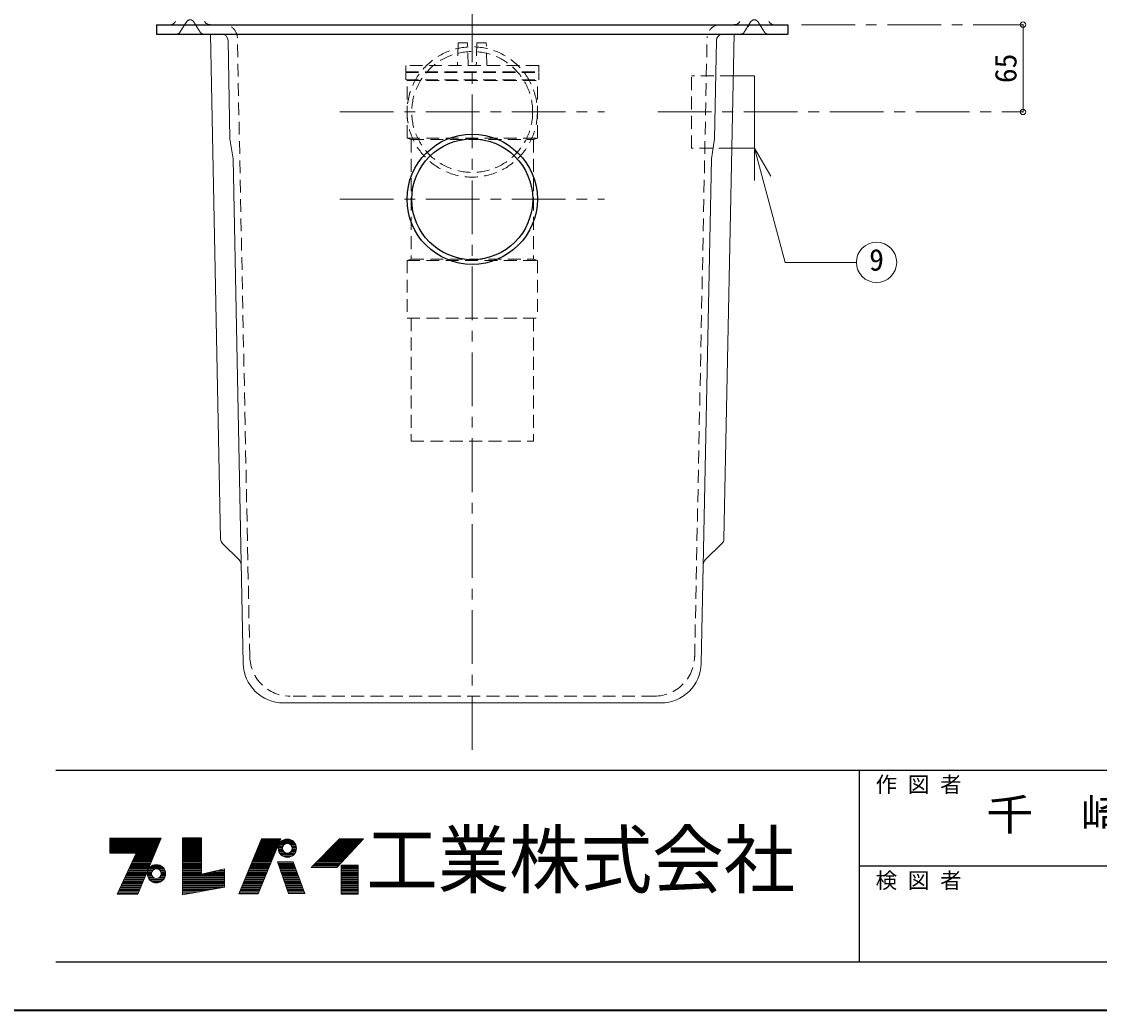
# Model space of a CAD drawing. Units: millimetres at full size, sheet at 1:8; details may follow other scales. Extents: x -1659 to 1581, y -1120 to 1128.
# Drawn here: x -64 to 738, y -1120 to -384 of the extents above; entities that cross this region are included whole.
import ezdxf
from ezdxf.enums import TextEntityAlignment as Align

# ---------------------------------------------------------------- set-up
doc = ezdxf.new("R2010")
doc.units = ezdxf.units.MM
doc.header["$LTSCALE"] = 8
doc.header["$PDMODE"] = 32
doc.header["$PDSIZE"] = 4
doc.linetypes.add('CHAIN1', pattern=[8, 5, -1, 1, -1])
doc.linetypes.add('DASHED1', pattern=[1.8, 1.2, -0.6])
doc.layers.add('0-0_ﾚｲﾔ1', color=4, linetype='Continuous', lineweight=9)
doc.styles.add('ＭＳ ゴシック', font='')
doc.styles.get('ＭＳ ゴシック').set_extended_font_data('MS Gothic')

msp = doc.modelspace()

# ---------------------------------------------------------------- linework, layer by layer
at = {"layer": '0-0_ﾚｲﾔ1', "linetype": 'CHAIN1'}
for p, q in [((271.203, -926.479), (271.203, -171.479)), ((516.203, -386.479), (681.203, -386.479)), ((172.703, -451.479), (369.703, -451.479)), ((409.361, -451.479), (681.203, -451.479)), ((172.703, -516.479), (369.703, -516.479))]:
    msp.add_line(p, q, dxfattribs=at)
at = {"layer": '0-0_ﾚｲﾔ1', "linetype": 'DASHED1'}
for p, q in [((58.668, -384.222), (53.692, -392.083)), ((63.738, -384.222), (68.714, -392.083)), ((478.668, -384.222), (473.692, -392.083)), ((483.738, -384.222), (488.714, -392.083)), ((105.615, -857.078), (96.399, -396.279)), ((274.703, -399.979), (274.203, -416.979)), ((281.703, -399.979), (274.703, -399.979)), ((282.203, -416.979), (281.703, -399.979)), ((436.791, -857.078), (446.007, -396.279)), ((221.703, -416.979), (221.703, -421.479)), ((320.703, -416.979), (221.703, -416.979)), ((320.703, -416.979), (320.703, -421.479)), ((221.703, -421.479), (320.703, -421.479)), ((221.703, -421.979), (320.703, -421.979)), ((221.703, -427.479), (221.703, -421.979)), ((434.361, -478.479), (434.361, -424.479)), ((465.447, -424.479), (434.361, -424.479)), ((319.703, -470.979), (319.703, -427.979)), ((222.703, -470.979), (319.703, -470.979)), ((225.703, -471.979), (222.703, -470.979)), ((316.703, -471.979), (316.703, -560.979)), ((464.367, -478.479), (434.361, -478.479)), ((225.703, -560.979), (222.703, -561.979)), ((316.703, -560.979), (319.703, -561.979)), ((222.703, -561.979), (319.703, -561.979)), ((222.703, -561.979), (222.703, -604.979)), ((319.703, -561.979), (319.703, -604.979)), ((222.703, -604.979), (319.703, -604.979)), ((225.703, -604.979), (225.703, -696.479)), ((316.703, -604.979), (316.703, -696.479)), ((225.703, -696.479), (316.703, -696.479)), ((406.743, -886.479), (135.662, -886.479))]:
    msp.add_line(p, q, dxfattribs=at)
at = {"layer": '0-0_ﾚｲﾔ1', "color": 5, "lineweight": 25}
for p, q in [((36.203, -386.479), (506.203, -386.479)), ((36.203, -386.479), (36.203, -393.479)), ((65.428, -386.892), (66.064, -387.897)), ((476.978, -386.892), (476.342, -387.897)), ((506.203, -386.479), (506.203, -393.479)), ((36.203, -393.479), (506.203, -393.479))]:
    msp.add_line(p, q, dxfattribs=at)
at = {"layer": '0-0_ﾚｲﾔ1'}
for p, q in [((681.203, -451.479), (681.203, -386.479)), ((83.858, -769.453), (76.339, -393.479)), ((458.547, -769.453), (466.068, -393.412)), ((481.361, -424.479), (465.447, -424.479)), ((481.361, -478.479), (481.361, -424.479)), ((481.361, -478.479), (464.367, -478.479)), ((97.712, -785.046), (85.354, -772.911)), ((444.694, -785.046), (457.052, -772.911))]:
    msp.add_line(p, q, dxfattribs=at)
at = {"layer": '0-0_ﾚｲﾔ1', "color": 7, "lineweight": 18}
for p, q in [((89.44, -398.379), (90.902, -471.479)), ((90.902, -471.479), (93.202, -486.479)), ((481.357, -478.474), (493.357, -499.259)), ((481.357, -478.474), (481.357, -502.474)), ((100.714, -862.078), (93.202, -486.479)), ((441.692, -862.078), (449.204, -486.479)), ((411.653, -891.479), (130.753, -891.479)), ((1.546, -992.638), (39.473, -992.638)), ((1.546, -992.974), (39.334, -992.974)), ((1.546, -993.478), (39.126, -993.478)), ((1.546, -993.982), (38.917, -993.982)), ((1.546, -994.486), (38.709, -994.486)), ((22.378, -1033.966), (39.682, -992.134)), ((55.642, -991.966), (55.642, -1034.47)), ((69.586, -991.966), (55.642, -991.966)), ((55.642, -992.638), (69.586, -992.638)), ((55.642, -992.974), (69.586, -992.974)), ((55.642, -993.478), (69.586, -993.478)), ((55.642, -993.982), (69.586, -993.982)), ((55.642, -994.486), (69.586, -994.486)), ((114.274, -992.806), (97.474, -1033.63)), ((111.754, -1033.63), (128.722, -992.806)), ((113.582, -994.486), (128.024, -994.486)), ((113.79, -993.982), (128.218, -993.982)), ((113.997, -993.478), (128.442, -993.478)), ((114.274, -992.806), (128.722, -992.806)), ((129.656, -994.15), (137.531, -994.15)), ((130.837, -993.478), (136.351, -993.478)), ((170.554, -1013.974), (190.21, -992.806)), ((170.722, -994.486), (188.65, -994.486)), ((171.226, -993.982), (189.118, -993.982)), ((171.73, -993.478), (189.586, -993.478)), ((1.546, -995.158), (38.431, -995.158)), ((38.222, -995.662), (1.546, -995.662)), ((1.546, -996.166), (38.014, -996.166)), ((1.546, -996.67), (37.805, -996.67)), ((1.546, -997.174), (37.597, -997.174)), ((1.546, -997.678), (37.388, -997.678)), ((1.546, -998.014), (37.249, -998.014)), ((1.546, -998.686), (36.972, -998.686)), ((1.546, -999.19), (36.763, -999.19)), ((1.546, -999.694), (36.555, -999.694)), ((1.546, -1000.198), (36.346, -1000.198)), ((1.546, -1000.702), (36.138, -1000.702)), ((1.546, -1001.206), (35.929, -1001.206)), ((1.546, -1001.71), (35.721, -1001.71)), ((1.546, -1002.214), (35.512, -1002.214)), ((1.546, -1002.718), (35.304, -1002.718)), ((55.642, -995.158), (69.586, -995.158)), ((55.642, -995.662), (69.586, -995.662)), ((55.642, -996.166), (69.586, -996.166)), ((55.642, -996.67), (69.586, -996.67)), ((55.642, -997.174), (69.586, -997.174)), ((55.642, -997.678), (69.586, -997.678)), ((55.642, -998.014), (69.586, -998.014)), ((55.642, -998.686), (69.586, -998.686)), ((55.642, -999.19), (69.586, -999.19)), ((55.642, -999.694), (69.586, -999.694)), ((55.642, -1000.198), (69.586, -1000.198)), ((55.642, -1000.702), (69.586, -1000.702)), ((55.642, -1001.206), (69.586, -1001.206)), ((55.642, -1001.71), (69.586, -1001.71)), ((55.642, -1002.214), (69.586, -1002.214)), ((55.642, -1002.718), (69.586, -1002.718)), ((110.195, -1002.718), (124.602, -1002.718)), ((110.402, -1002.214), (124.811, -1002.214)), ((110.61, -1001.71), (125.021, -1001.71)), ((110.817, -1001.206), (125.23, -1001.206)), ((111.024, -1000.702), (125.44, -1000.702)), ((111.25, -1000.198), (125.649, -1000.198)), ((111.439, -999.694), (125.859, -999.694)), ((111.647, -999.19), (126.068, -999.19)), ((111.854, -998.686), (126.278, -998.686)), ((112.131, -998.014), (126.557, -998.014)), ((112.269, -997.678), (126.697, -997.678)), ((112.476, -997.174), (126.906, -997.174)), ((112.684, -996.67), (127.116, -996.67)), ((112.891, -996.166), (127.325, -996.166)), ((113.098, -995.662), (127.535, -995.662)), ((113.306, -995.158), (127.744, -995.158)), ((126.794, -999.694), (129.994, -999.694)), ((126.827, -999.022), (130.057, -999.022)), ((126.846, -1000.534), (130.093, -1000.534)), ((126.964, -998.182), (130.327, -998.182)), ((127.005, -1001.374), (130.41, -1001.374)), ((127.278, -997.174), (131.023, -997.174)), ((127.278, -1002.214), (131.023, -1002.214)), ((127.59, -996.502), (131.929, -996.502)), ((128.118, -995.662), (139.069, -995.662)), ((128.683, -994.99), (138.504, -994.99)), ((139.598, -996.502), (135.258, -996.502)), ((139.91, -997.174), (136.165, -997.174)), ((139.91, -1002.214), (136.165, -1002.214)), ((140.183, -1001.374), (136.778, -1001.374)), ((140.224, -998.182), (136.861, -998.182)), ((140.342, -1000.534), (137.094, -1000.534)), ((140.36, -999.022), (137.131, -999.022)), ((137.194, -999.694), (140.394, -999.694)), ((162.49, -1002.718), (181.006, -1002.718)), ((162.994, -1002.214), (181.474, -1002.214)), ((163.498, -1001.71), (181.942, -1001.71)), ((164.002, -1001.206), (182.41, -1001.206)), ((164.506, -1000.702), (182.878, -1000.702)), ((165.01, -1000.198), (183.346, -1000.198)), ((165.514, -999.694), (183.814, -999.694)), ((166.018, -999.19), (184.33, -999.19)), ((166.522, -998.686), (184.75, -998.686)), ((167.194, -998.014), (185.374, -998.014)), ((167.53, -997.678), (185.686, -997.678)), ((168.034, -997.174), (186.154, -997.174)), ((168.538, -996.67), (186.622, -996.67)), ((169.042, -996.166), (187.09, -996.166)), ((169.546, -995.662), (187.558, -995.662)), ((170.05, -995.158), (188.026, -995.158)), ((21.034, -1003.39), (1.546, -1003.39)), ((6.922, -1033.966), (21.034, -1003.39)), ((31.968, -1010.782), (17.622, -1010.782)), ((18.01, -1009.942), (32.315, -1009.942)), ((32.593, -1009.27), (18.32, -1009.27)), ((32.871, -1008.598), (18.682, -1008.598)), ((19.018, -1007.758), (33.219, -1007.758)), ((33.497, -1007.086), (19.328, -1007.086)), ((33.844, -1006.246), (19.716, -1006.246)), ((34.053, -1005.742), (19.948, -1005.742)), ((34.331, -1005.07), (20.258, -1005.07)), ((34.539, -1004.566), (20.491, -1004.566)), ((34.817, -1003.894), (20.801, -1003.894)), ((35.026, -1003.39), (21.034, -1003.39)), ((55.642, -1003.39), (69.586, -1003.39)), ((55.642, -1003.894), (69.586, -1003.894)), ((55.642, -1004.566), (69.586, -1004.566)), ((55.642, -1005.07), (69.586, -1005.07)), ((55.642, -1005.742), (69.586, -1005.742)), ((55.642, -1006.246), (69.586, -1006.246)), ((55.642, -1007.086), (69.586, -1007.086)), ((55.642, -1007.758), (69.586, -1007.758)), ((55.642, -1008.598), (69.586, -1008.598)), ((55.642, -1009.27), (69.586, -1009.27)), ((55.642, -1009.942), (69.586, -1009.942)), ((55.642, -1010.782), (69.586, -1010.782)), ((106.882, -1010.782), (121.25, -1010.782)), ((107.218, -1009.942), (121.599, -1009.942)), ((107.498, -1009.27), (121.879, -1009.27)), ((107.775, -1008.598), (122.158, -1008.598)), ((108.121, -1007.758), (122.507, -1007.758)), ((108.397, -1007.086), (122.786, -1007.086)), ((108.743, -1006.246), (123.136, -1006.246)), ((108.95, -1005.742), (123.345, -1005.742)), ((109.227, -1005.07), (123.624, -1005.07)), ((109.434, -1004.566), (123.834, -1004.566)), ((109.711, -1003.894), (124.113, -1003.894)), ((109.918, -1003.39), (124.323, -1003.39)), ((126.26, -1009.942), (138.024, -1009.942)), ((126.552, -1010.782), (138.334, -1010.782)), ((127.682, -1003.054), (132.301, -1003.054)), ((128.246, -1003.894), (138.942, -1003.894)), ((128.85, -1004.566), (138.338, -1004.566)), ((130.178, -1005.574), (137.009, -1005.574)), ((131.774, -1006.246), (135.414, -1006.246)), ((139.506, -1003.054), (134.886, -1003.054)), ((146.698, -1033.462), (137.962, -1009.774)), ((154.426, -1010.782), (173.518, -1010.782)), ((155.266, -1009.942), (174.298, -1009.942)), ((155.938, -1009.27), (174.922, -1009.27)), ((156.61, -1008.598), (175.546, -1008.598)), ((157.45, -1007.758), (176.326, -1007.758)), ((158.122, -1007.086), (176.95, -1007.086)), ((158.962, -1006.246), (177.73, -1006.246)), ((159.466, -1005.742), (178.198, -1005.742)), ((160.138, -1005.07), (178.822, -1005.07)), ((160.642, -1004.566), (179.29, -1004.566)), ((161.314, -1003.894), (179.914, -1003.894)), ((161.818, -1003.39), (180.382, -1003.39)), ((28.702, -1018.678), (13.978, -1018.678)), ((14.288, -1018.006), (28.98, -1018.006)), ((29.327, -1017.166), (14.676, -1017.166)), ((29.744, -1016.158), (15.141, -1016.158)), ((30.092, -1015.318), (15.529, -1015.318)), ((30.37, -1014.646), (15.839, -1014.646)), ((30.717, -1013.806), (16.226, -1013.806)), ((16.537, -1013.134), (30.995, -1013.134)), ((31.343, -1012.294), (16.924, -1012.294)), ((31.69, -1011.454), (17.312, -1011.454)), ((29.354, -1018.678), (32.554, -1018.678)), ((29.387, -1018.006), (32.617, -1018.006)), ((29.524, -1017.166), (32.887, -1017.166)), ((29.838, -1016.158), (33.583, -1016.158)), ((30.242, -1015.318), (34.861, -1015.318)), ((30.678, -1014.646), (41.629, -1014.646)), ((31.41, -1013.806), (40.898, -1013.806)), ((32.216, -1013.134), (40.091, -1013.134)), ((33.812, -1012.294), (38.496, -1012.294)), ((42.066, -1015.318), (37.446, -1015.318)), ((42.47, -1016.158), (38.725, -1016.158)), ((42.784, -1017.166), (39.421, -1017.166)), ((42.92, -1018.006), (39.691, -1018.006)), ((39.754, -1018.678), (42.954, -1018.678)), ((55.642, -1011.454), (69.586, -1011.454)), ((55.642, -1012.294), (69.586, -1012.294)), ((55.642, -1013.134), (69.586, -1013.134)), ((55.642, -1013.806), (69.586, -1013.806)), ((55.642, -1014.646), (69.586, -1014.646)), ((55.642, -1015.318), (69.586, -1015.318)), ((55.642, -1016.158), (69.586, -1016.158)), ((55.642, -1017.166), (69.586, -1017.166)), ((55.642, -1018.006), (69.586, -1018.006)), ((55.642, -1018.678), (69.586, -1018.678)), ((86.89, -1018.678), (71.09, -1018.678)), ((86.89, -1018.006), (74.1, -1018.006)), ((86.89, -1017.166), (77.862, -1017.166)), ((86.89, -1016.158), (82.376, -1016.158)), ((103.627, -1018.678), (117.97, -1018.678)), ((103.903, -1018.006), (118.248, -1018.006)), ((104.249, -1017.166), (118.597, -1017.166)), ((104.664, -1016.158), (119.016, -1016.158)), ((105.01, -1015.318), (119.365, -1015.318)), ((105.286, -1014.646), (119.644, -1014.646)), ((105.632, -1013.806), (119.993, -1013.806)), ((105.908, -1013.134), (120.273, -1013.134)), ((106.254, -1012.294), (120.622, -1012.294)), ((106.6, -1011.454), (120.971, -1011.454)), ((126.786, -1011.454), (138.581, -1011.454)), ((127.078, -1012.294), (138.891, -1012.294)), ((127.369, -1013.134), (139.201, -1013.134)), ((127.603, -1013.806), (139.449, -1013.806)), ((127.895, -1014.646), (139.759, -1014.646)), ((128.128, -1015.318), (140.006, -1015.318)), ((128.42, -1016.158), (140.316, -1016.158)), ((128.771, -1017.166), (140.688, -1017.166)), ((129.063, -1018.006), (140.998, -1018.006)), ((129.296, -1018.678), (141.246, -1018.678)), ((151.234, -1013.974), (170.554, -1013.974)), ((152.074, -1013.134), (171.334, -1013.134)), ((152.914, -1012.294), (172.114, -1012.294)), ((153.754, -1011.454), (172.894, -1011.454)), ((173.578, -1013.134), (186.346, -1013.134)), ((173.578, -1013.806), (186.346, -1013.806)), ((173.578, -1014.646), (186.346, -1014.646)), ((173.578, -1015.318), (186.346, -1015.318)), ((173.578, -1016.158), (186.346, -1016.158)), ((173.578, -1017.166), (186.346, -1017.166)), ((173.578, -1018.006), (186.346, -1018.006)), ((173.578, -1018.678), (186.346, -1018.678)), ((25.297, -1026.91), (10.178, -1026.91)), ((25.644, -1026.07), (10.566, -1026.07)), ((25.991, -1025.23), (10.954, -1025.23)), ((26.339, -1024.39), (11.341, -1024.39)), ((26.686, -1023.55), (11.729, -1023.55)), ((26.964, -1022.878), (12.039, -1022.878)), ((27.312, -1022.038), (12.427, -1022.038)), ((27.659, -1021.198), (12.815, -1021.198)), ((28.076, -1020.19), (13.306, -1020.19)), ((28.354, -1019.518), (13.59, -1019.518)), ((29.406, -1019.518), (32.653, -1019.518)), ((29.524, -1020.19), (32.887, -1020.19)), ((29.838, -1021.198), (33.583, -1021.198)), ((30.242, -1022.038), (34.861, -1022.038)), ((30.806, -1022.878), (41.502, -1022.878)), ((31.41, -1023.55), (40.898, -1023.55)), ((32.464, -1024.39), (39.843, -1024.39)), ((34.334, -1025.23), (37.973, -1025.23)), ((42.066, -1022.038), (37.446, -1022.038)), ((42.47, -1021.198), (38.725, -1021.198)), ((42.784, -1020.19), (39.421, -1020.19)), ((42.902, -1019.518), (39.654, -1019.518)), ((55.642, -1019.518), (86.89, -1019.518)), ((55.642, -1020.19), (86.89, -1020.19)), ((55.642, -1021.198), (86.89, -1021.198)), ((55.642, -1022.038), (86.89, -1022.038)), ((55.642, -1022.878), (86.89, -1022.878)), ((55.642, -1023.55), (86.89, -1023.55)), ((55.642, -1024.39), (86.89, -1024.39)), ((55.642, -1025.23), (86.89, -1025.23)), ((55.642, -1026.07), (86.89, -1026.07)), ((55.642, -1026.91), (86.89, -1026.91)), ((100.239, -1026.91), (114.547, -1026.91)), ((100.585, -1026.07), (114.896, -1026.07)), ((100.931, -1025.23), (115.245, -1025.23)), ((101.276, -1024.39), (115.594, -1024.39)), ((101.622, -1023.55), (115.943, -1023.55)), ((101.898, -1022.878), (116.223, -1022.878)), ((102.244, -1022.038), (116.572, -1022.038)), ((102.59, -1021.198), (116.921, -1021.198)), ((103.005, -1020.19), (117.34, -1020.19)), ((103.281, -1019.518), (117.619, -1019.518)), ((129.588, -1019.518), (141.555, -1019.518)), ((129.822, -1020.19), (141.803, -1020.19)), ((130.172, -1021.198), (142.175, -1021.198)), ((130.464, -1022.038), (142.485, -1022.038)), ((130.738, -1022.878), (142.794, -1022.878)), ((130.989, -1023.55), (143.042, -1023.55)), ((131.281, -1024.39), (143.352, -1024.39)), ((131.573, -1025.23), (143.662, -1025.23)), ((131.865, -1026.07), (143.972, -1026.07)), ((132.157, -1026.91), (144.281, -1026.91)), ((173.578, -1019.518), (186.346, -1019.518)), ((173.578, -1020.19), (186.346, -1020.19)), ((173.578, -1021.198), (186.346, -1021.198)), ((173.578, -1022.038), (186.346, -1022.038)), ((173.578, -1022.878), (186.346, -1022.878)), ((173.578, -1023.55), (186.346, -1023.55)), ((173.578, -1024.39), (186.346, -1024.39)), ((173.578, -1025.23), (186.346, -1025.23)), ((173.578, -1026.07), (186.346, -1026.07)), ((173.578, -1026.91), (186.346, -1026.91)), ((6.922, -1033.966), (22.378, -1033.966)), ((22.725, -1033.126), (7.309, -1033.126)), ((23.142, -1032.118), (7.775, -1032.118)), ((23.49, -1031.278), (8.162, -1031.278)), ((23.837, -1030.438), (8.55, -1030.438)), ((24.254, -1029.43), (9.015, -1029.43)), ((24.602, -1028.59), (9.403, -1028.59)), ((25.019, -1027.582), (9.868, -1027.582)), ((55.642, -1027.582), (86.89, -1027.582)), ((55.642, -1028.59), (86.89, -1028.59)), ((55.642, -1029.43), (83.214, -1029.43)), ((55.642, -1030.438), (77.699, -1030.438)), ((55.642, -1031.278), (73.104, -1031.278)), ((55.642, -1032.118), (68.509, -1032.118)), ((55.642, -1033.126), (62.994, -1033.126)), ((111.754, -1033.63), (97.474, -1033.63)), ((97.681, -1033.126), (111.963, -1033.126)), ((98.096, -1032.118), (112.382, -1032.118)), ((98.442, -1031.278), (112.731, -1031.278)), ((98.787, -1030.438), (113.08, -1030.438)), ((99.202, -1029.43), (113.499, -1029.43)), ((99.548, -1028.59), (113.849, -1028.59)), ((99.963, -1027.582), (114.268, -1027.582)), ((132.39, -1027.582), (144.529, -1027.582)), ((132.741, -1028.59), (144.901, -1028.59)), ((133.09, -1029.43), (145.211, -1029.43)), ((133.383, -1030.438), (145.583, -1030.438)), ((133.675, -1031.278), (145.892, -1031.278)), ((133.967, -1032.118), (146.202, -1032.118)), ((134.317, -1033.126), (146.574, -1033.126)), ((134.434, -1033.462), (146.698, -1033.462)), ((173.578, -1027.582), (186.346, -1027.582)), ((173.578, -1028.59), (186.346, -1028.59)), ((173.578, -1029.43), (186.346, -1029.43)), ((173.578, -1030.438), (186.346, -1030.438)), ((173.578, -1031.278), (186.346, -1031.278)), ((173.578, -1032.118), (186.346, -1032.118)), ((173.578, -1033.126), (186.346, -1033.126))]:
    msp.add_line(p, q, dxfattribs=at)
at = {"layer": '0-0_ﾚｲﾔ1', "color": 6, "lineweight": 25}
for p, q in [((-38.797, -941.621), (1545.203, -941.621)), ((559.489, -1084.479), (559.489, -941.621)), ((1545.203, -1013.05), (559.489, -1013.05)), ((1545.203, -1084.479), (-38.797, -1084.479))]:
    msp.add_line(p, q, dxfattribs=at)
at = {"layer": '0-0_ﾚｲﾔ1', "color": 1, "lineweight": 40}
msp.add_line((1581.203, -1120.479), (-1658.797, -1120.479), dxfattribs=at)
at = {"layer": '0-0_ﾚｲﾔ1', "linetype": 'DASHED1'}
for points in [[(268.203, -416.979), (267.703, -399.979), (260.703, -399.979), (260.203, -416.979)], [(221.703, -427.479), (320.703, -427.479), (320.703, -421.979)], [(222.703, -470.979), (222.703, -427.979), (319.703, -427.979)], [(225.703, -471.979), (316.703, -471.979), (319.703, -470.979)], [(225.703, -471.979), (225.703, -560.979), (316.703, -560.979)]]:
    msp.add_lwpolyline(points, dxfattribs=at)
at = {"layer": '0-0_ﾚｲﾔ1', "color": 7, "lineweight": 18}
for points in [[(452.966, -398.379), (451.504, -471.479), (449.204, -486.479)], [(481.357, -478.474), (504.131, -563.468), (557.167, -563.468)], [(1.546, -1003.39), (1.546, -992.134), (39.682, -992.134)], [(55.642, -1034.47), (86.89, -1028.758), (86.89, -1015.15), (69.586, -1019.014), (69.586, -991.966)], [(151.234, -1013.974), (172.402, -992.806), (190.21, -992.806)], [(134.434, -1033.462), (126.202, -1009.774), (137.962, -1009.774)]]:
    msp.add_lwpolyline(points, dxfattribs=at)
msp.add_lwpolyline([(173.578, -1012.294), (173.578, -1033.966), (186.346, -1033.966), (186.346, -1012.294)], close=True, dxfattribs=at)
at = {"layer": '0-0_ﾚｲﾔ1', "linetype": 'DASHED1'}
for radius in [48.5, 45]:
    msp.add_circle((271.203, -451.479), radius, dxfattribs=at)
at = {"layer": '0-0_ﾚｲﾔ1', "color": 5, "lineweight": 25}
for radius in [48.5, 45]:
    msp.add_circle((271.203, -516.479), radius, dxfattribs=at)
at = {"layer": '0-0_ﾚｲﾔ1', "color": 7, "lineweight": 18}
for centre, radius in [((572.167, -563.468), 15), ((133.594, -999.694), 6.8), ((133.594, -999.694), 3.6), ((36.154, -1018.678), 6.8), ((36.154, -1018.678), 3.6)]:
    msp.add_circle(centre, radius, dxfattribs=at)
for centre, radius, start, end in [((46.203, -381.479), 5, 270, 327.66647), ((496.203, -381.479), 5, 212.33353, 270), ((84.441, -398.479), 5, 1.14576, 90), ((457.965, -398.479), 5, 90, 178.85424), ((130.753, -861.479), 30, 181.04163, 270), ((411.653, -861.479), 30, 270, 358.95837)]:
    msp.add_arc(centre, radius, start, end, dxfattribs=at)
at = {"layer": '0-0_ﾚｲﾔ1', "linetype": 'DASHED1'}
for centre, radius, start, end in [((61.203, -385.827), 3, 32.33353, 147.66647), ((76.203, -381.479), 5, 212.33353, 270), ((466.203, -381.479), 5, 270, 327.66647), ((481.203, -385.827), 3, 32.33353, 147.66647), ((51.158, -390.479), 3, 270, 327.66647), ((71.248, -390.479), 3, 212.33353, 270), ((86.401, -396.479), 10, 1.14576, 90), ((456.005, -396.479), 10, 90, 178.85424), ((471.158, -390.479), 3, 270, 327.66647), ((491.248, -390.479), 3, 212.33353, 270), ((135.662, -856.479), 30, 181.04163, 270), ((406.743, -856.479), 30, 270, 358.95837)]:
    msp.add_arc(centre, radius, start, end, dxfattribs=at)
at = {"layer": '0-0_ﾚｲﾔ1'}
for centre, start, end in [((88.857, -769.343), 181.2499, 225.52081), ((453.549, -769.343), 314.47919, 358.7501), ((94.208, -788.614), 1.04163, 45.52081), ((448.197, -788.614), 134.47919, 178.95837)]:
    msp.add_arc(centre, 5, start, end, dxfattribs=at)
at = {"layer": '0-0_ﾚｲﾔ1', "color": 1}
for p in [(681.203, -386.479), (681.203, -451.479)]:
    msp.add_point(p, dxfattribs=at)

# ---------------------------------------------------------------- texts
at = {"layer": '0-0_ﾚｲﾔ1', "color": 7, "style": 'ＭＳ ゴシック'}
msp.add_text('65', height=16.13, rotation=90, dxfattribs=at).set_placement((681.203, -429.979), align=Align.BOTTOM_LEFT)
for s, height, p in [('9', 16.13, (566.667, -574.468)), ('作 図 者', 11.73, (571.489, -961.621)), ('検 図 者', 11.73, (571.489, -1033.05))]:
    msp.add_text(s, height=height, dxfattribs=at).set_placement(p, align=Align.BOTTOM_LEFT)
for s, height, width, p in [('千\u3000崎', 23.46, 1.1, (653.774, -993.336)), ('工業株式会社', 41.06, 0.95, (192.346, -1041.05))]:
    msp.add_text(s, height=height, dxfattribs=dict(at, width=width)).set_placement(p, align=Align.BOTTOM_LEFT)

doc.saveas('drawing.dxf')
